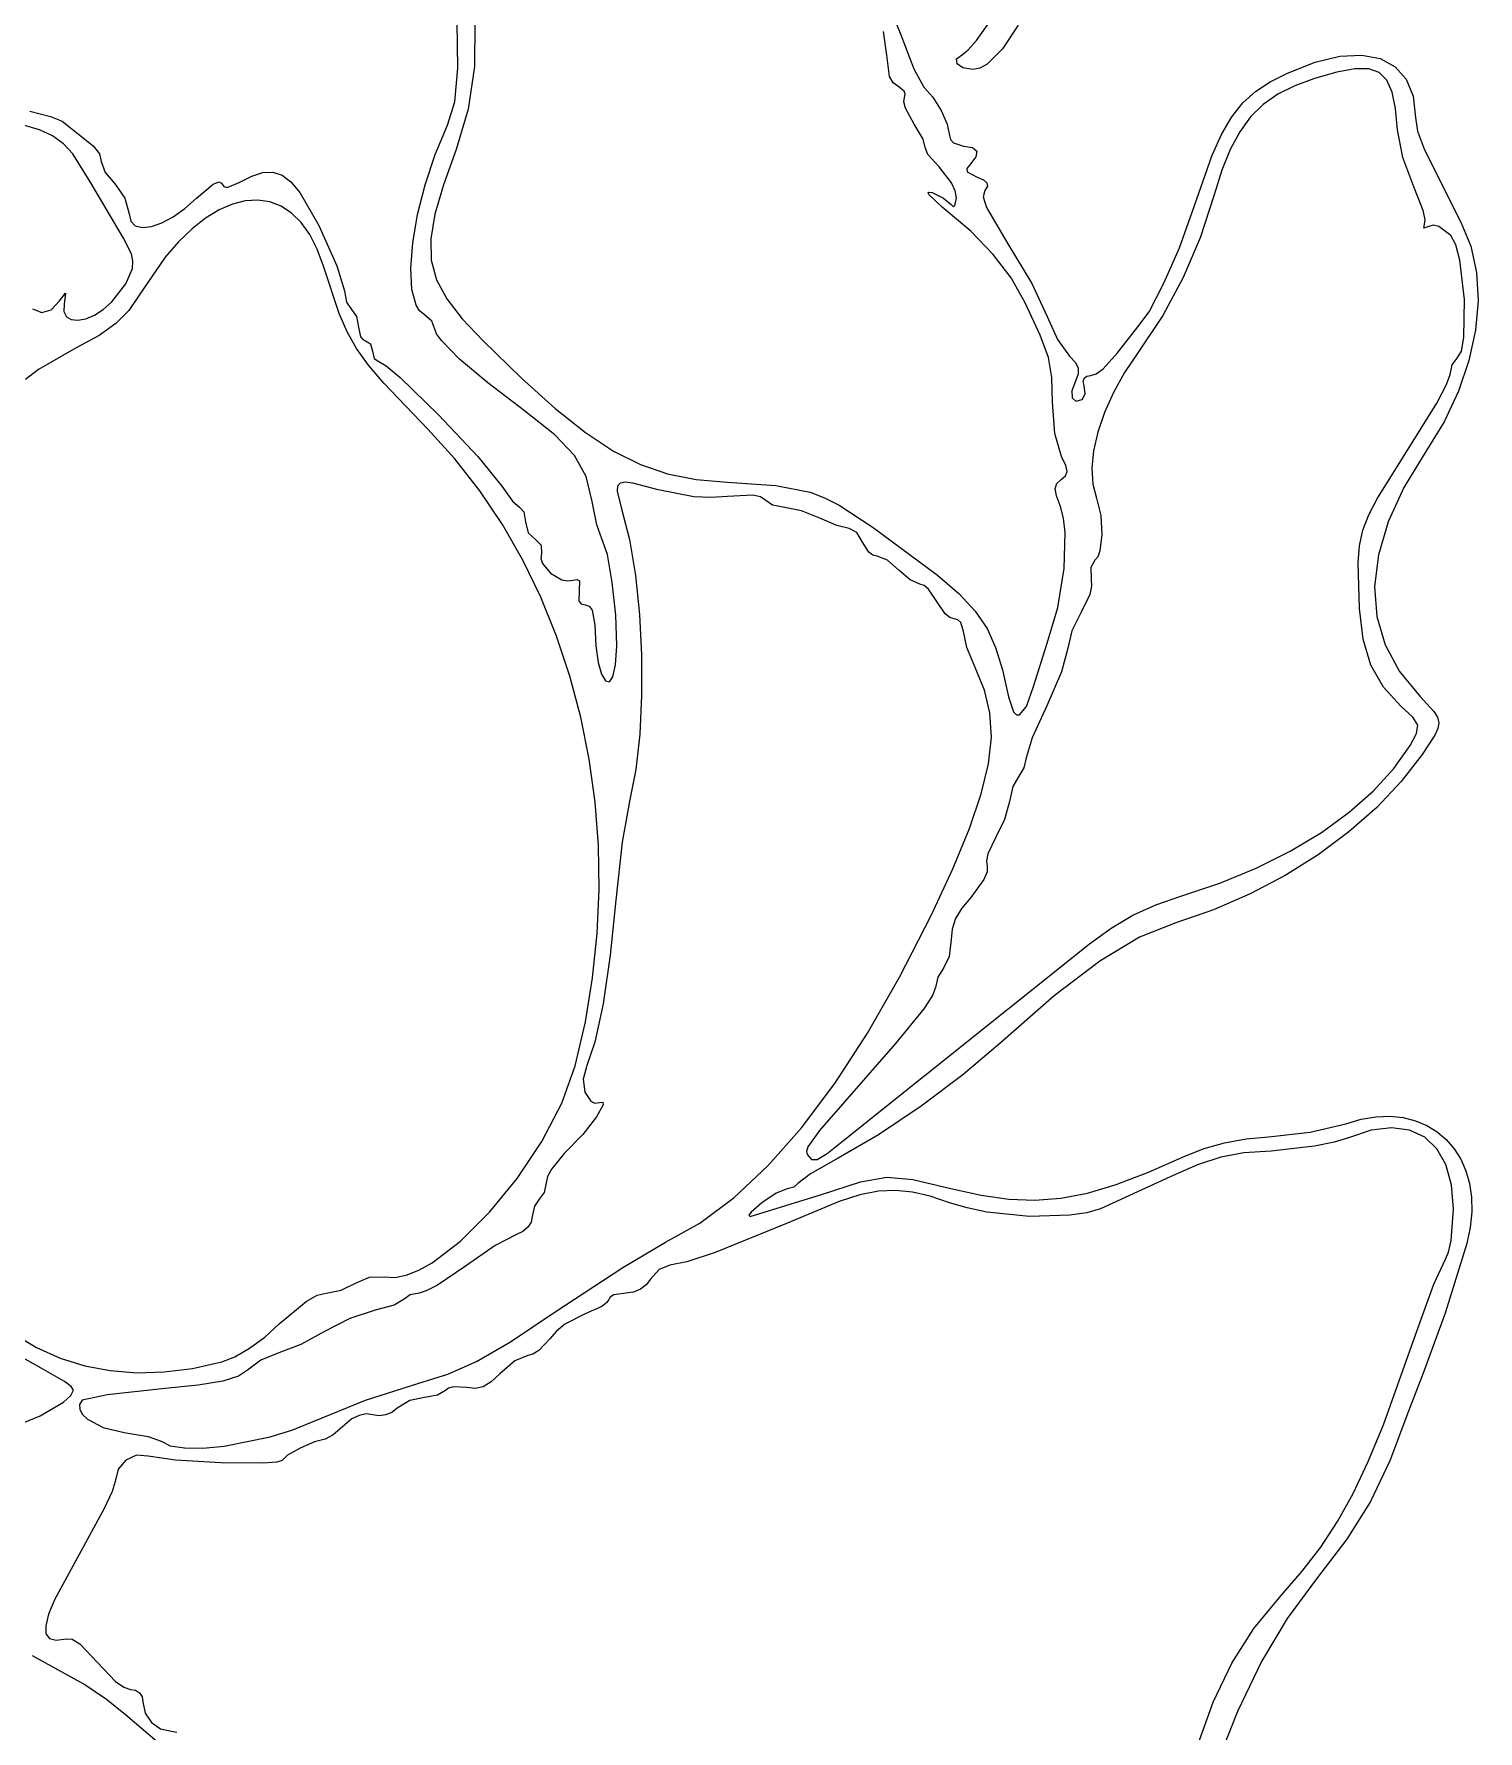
# Model space of a CAD drawing. Extents: x 56 to 1033, y 17 to 979.
# Drawn here: x 273.7 to 396, y 612.2 to 756 of the extents above; entities that cross this region are included whole.
import ezdxf

# ---------------------------------------------------------------- set-up
doc = ezdxf.new("R2010")
doc.units = 0

msp = doc.modelspace()

# ---------------------------------------------------------------- linework, layer by layer
at = {"layer": 'Layer 1'}
for p, q in [((346.360332, 757.925103), (347.13122, 755.97476)), ((309.615679, 753.157119), (309.555639, 757.046548)), ((311.058851, 757.003453), (311.02135, 753.282853)), ((353.545738, 755.487404), (355.190891, 757.821864)), ((357.075634, 756.795997), (355.756279, 754.794333)), ((345.9642, 754.25152), (345.675097, 756.253037)), ((347.13122, 755.97476), (348.229902, 753.094)), ((352.856919, 754.695962), (353.545738, 755.487404)), ((346.193936, 752.455606), (345.9642, 754.25152)), ((351.866218, 753.932609), (352.35417, 754.30572)), ((351.910796, 753.513161), (351.866218, 753.932609)), ((352.35417, 754.30572), (352.856919, 754.695962)), ((355.756279, 754.794333), (354.445044, 753.493337)), ((379.89623, 752.73637), (382.239253, 753.650723)), ((382.239253, 753.650723), (384.344905, 754.153659)), ((384.344905, 754.153659), (386.191042, 754.252875)), ((386.191042, 754.252875), (387.755519, 753.956065)), ((387.755519, 753.956065), (389.016191, 753.270926)), ((309.345275, 750.307795), (309.615679, 753.157119)), ((311.02135, 753.282853), (310.487342, 749.682376)), ((346.481668, 751.919309), (346.193936, 752.455606)), ((348.229902, 753.094), (349.09523, 751.54488)), ((352.401154, 753.170906), (351.910796, 753.513161)), ((353.25054, 753.02937), (352.401154, 753.170906)), ((353.826412, 753.148203), (353.25054, 753.02937)), ((354.445044, 753.493337), (353.826412, 753.148203)), ((378.435191, 751.992924), (379.89623, 752.73637)), ((382.19208, 752.27344), (380.527431, 751.666033)), ((384.08332, 752.809918), (382.19208, 752.27344)), ((385.598428, 753.091078), (384.08332, 752.809918)), ((386.780572, 753.090097), (385.598428, 753.091078)), ((387.672921, 752.780154), (386.780572, 753.090097)), ((388.318645, 752.134426), (387.672921, 752.780154)), ((388.760911, 751.12609), (388.318645, 752.134426)), ((389.016191, 753.270926), (389.950913, 752.205153)), ((389.950913, 752.205153), (390.537541, 750.766443)), ((346.88514, 751.62273), (346.481668, 751.919309)), ((347.427212, 751.197689), (346.88514, 751.62273)), ((347.507656, 750.931846), (347.427212, 751.197689)), ((347.43695, 750.67205), (347.507656, 750.931846)), ((349.09523, 751.54488), (349.859731, 750.684254)), ((376.119593, 750.200688), (377.190925, 751.169024)), ((377.190925, 751.169024), (378.435191, 751.992924)), ((379.086916, 750.941068), (377.844351, 750.068236)), ((380.527431, 751.666033), (379.086916, 750.941068)), ((389.04289, 749.728326), (388.760911, 751.12609)), ((390.537541, 750.766443), (390.75393, 748.96249)), ((273.36095, 749.514847), (275.104052, 749.05749)), ((308.73871, 748.31563), (309.345275, 750.307795)), ((310.487342, 749.682376), (309.46087, 746.25385)), ((347.388173, 750.307398), (347.43695, 750.67205)), ((347.528194, 749.75603), (347.388173, 750.307398)), ((348.26584, 748.39235), (347.528194, 749.75603)), ((349.859731, 750.684254), (350.559047, 749.557489)), ((350.559047, 749.557489), (351.069405, 748.398465)), ((375.177359, 749.023936), (376.119593, 750.200688)), ((377.844351, 750.068236), (376.773555, 749.017226)), ((389.20775, 747.91431), (389.04289, 749.728326)), ((274.174113, 747.910827), (272.807089, 748.306102)), ((275.27935, 747.404784), (274.174113, 747.910827)), ((275.104052, 749.05749), (276.08412, 748.64975)), ((276.08412, 748.64975), (278.73015, 746.568966)), ((307.685404, 745.834206), (308.73871, 748.31563)), ((349.031232, 747.123396), (348.26584, 748.39235)), ((351.069405, 748.398465), (351.26703, 747.44106)), ((374.320384, 747.574789), (375.177359, 749.023936)), ((376.773555, 749.017226), (375.848345, 747.757731)), ((389.675341, 745.566901), (389.20775, 747.91431)), ((390.75393, 748.96249), (390.91806, 747.819751)), ((390.91806, 747.819751), (391.496246, 746.223865)), ((276.194582, 746.74661), (275.27935, 747.404784)), ((276.991591, 745.894944), (276.194582, 746.74661)), ((278.73015, 746.568966), (279.250964, 745.875873)), ((349.18905, 746.43507), (349.031232, 747.123396)), ((349.426882, 745.835228), (349.18905, 746.43507)), ((351.26703, 747.44106), (351.358416, 747.091273)), ((351.358416, 747.091273), (351.608909, 746.808168)), ((351.608909, 746.808168), (352.44521, 746.54945)), ((352.44521, 746.54945), (353.218834, 746.439067)), ((353.218834, 746.439067), (353.56987, 746.122519)), ((373.504831, 745.789266), (374.320384, 747.574789)), ((375.848345, 747.757731), (375.042539, 746.259439)), ((278.51807, 743.44569), (276.991591, 745.894944)), ((279.250964, 745.875873), (279.39777, 745.24932)), ((279.39777, 745.24932), (279.743859, 744.318394)), ((306.833832, 743.272567), (307.685404, 745.834206)), ((309.46087, 746.25385), (308.383042, 743.269822)), ((350.38461, 744.77892), (349.426882, 745.835228)), ((352.97499, 744.95854), (352.743042, 744.636481)), ((353.491021, 745.621709), (352.97499, 744.95854)), ((353.56987, 746.122519), (353.491021, 745.621709)), ((371.82264, 740.95317), (373.504831, 745.789266)), ((375.042539, 746.259439), (374.329955, 744.492042)), ((390.6119, 743.08147), (389.675341, 745.566901)), ((391.496246, 746.223865), (394.56978, 740.10922)), ((279.743859, 744.318394), (280.57594, 743.30844)), ((288.887624, 743.332115), (289.359834, 743.520867)), ((289.359834, 743.520867), (289.60042, 743.39634)), ((291.09444, 743.45584), (292.157333, 744.005643)), ((292.157333, 744.005643), (293.094794, 744.302404)), ((293.094794, 744.302404), (293.937968, 744.329357)), ((293.937968, 744.329357), (294.717999, 744.069736)), ((294.717999, 744.069736), (295.466032, 743.506777)), ((295.466032, 743.506777), (296.213214, 742.623713)), ((351.420056, 743.444156), (350.38461, 744.77892)), ((352.743042, 744.636481), (352.761985, 744.365986)), ((352.761985, 744.365986), (353.59508, 743.90757)), ((353.59508, 743.90757), (354.148847, 743.682241)), ((354.148847, 743.682241), (354.437497, 743.431899)), ((374.329955, 744.492042), (373.68441, 742.42523)), ((281.29697, 738.7434), (278.51807, 743.44569)), ((280.57594, 743.30844), (281.408017, 742.135881)), ((281.408017, 742.135881), (281.75411, 740.81402)), ((286.488899, 741.252915), (287.46835, 742.14403)), ((287.46835, 742.14403), (288.887624, 743.332115)), ((289.60042, 743.39634), (289.781226, 743.118119)), ((289.781226, 743.118119), (290.070301, 743.034481)), ((290.070301, 743.034481), (291.09444, 743.45584)), ((296.213214, 742.623713), (297.8296, 739.83021)), ((306.197635, 740.739209), (306.833832, 743.272567)), ((308.383042, 743.269822), (307.66268, 740.787037)), ((349.50433, 742.438144), (349.460727, 742.644243)), ((349.460727, 742.644243), (349.79321, 742.60314)), ((350.65116, 741.38202), (349.50433, 742.438144)), ((349.79321, 742.60314), (350.752421, 742.144171)), ((350.752421, 742.144171), (351.40417, 741.58414)), ((351.733045, 742.75859), (351.420056, 743.444156)), ((351.716495, 741.479379), (351.84597, 742.17483)), ((351.84597, 742.17483), (351.733045, 742.75859)), ((354.26353, 742.78195), (354.12925, 742.240036)), ((354.12925, 742.240036), (354.389846, 741.34923)), ((354.472051, 743.137987), (354.26353, 742.78195)), ((354.437497, 743.431899), (354.472051, 743.137987)), ((373.68441, 742.42523), (372.506821, 738.774334)), ((391.400295, 741.080483), (390.6119, 743.08147)), ((281.75411, 740.81402), (281.894798, 740.183616)), ((285.49709, 740.548392), (286.488899, 741.252915)), ((289.387424, 741.138023), (288.246052, 740.445851)), ((290.511592, 741.622058), (289.387424, 741.138023)), ((291.608713, 741.896415), (290.511592, 741.622058)), ((292.668939, 741.959554), (291.608713, 741.896415)), ((293.682425, 741.809936), (292.668939, 741.959554)), ((294.639326, 741.446019), (293.682425, 741.809936)), ((295.529795, 740.866263), (294.639326, 741.446019)), ((296.343988, 740.069129), (295.529795, 740.866263)), ((305.79045, 738.342626), (306.197635, 740.739209)), ((307.66268, 740.787037), (307.315829, 738.69166)), ((353.064703, 739.33278), (350.65116, 741.38202)), ((351.40417, 741.58414), (351.577511, 741.424133)), ((351.577511, 741.424133), (351.716495, 741.479379)), ((354.389846, 741.34923), (356.20511, 738.26612)), ((370.737386, 737.922234), (371.82264, 740.95317)), ((391.555328, 740.334617), (391.400295, 741.080483)), ((281.894798, 740.183616), (282.28749, 739.80134)), ((282.28749, 739.80134), (282.888125, 739.656935)), ((282.888125, 739.656935), (283.652644, 739.740146)), ((283.652644, 739.740146), (284.536985, 740.040717)), ((284.536985, 740.040717), (285.49709, 740.548392)), ((287.097323, 739.547082), (285.951083, 738.443256)), ((288.246052, 740.445851), (287.097323, 739.547082)), ((297.072059, 739.053075), (296.343988, 740.069129)), ((297.8296, 739.83021), (299.373481, 736.397184)), ((354.97397, 737.371651), (353.064703, 739.33278)), ((391.444594, 739.588334), (391.51159, 739.89779)), ((391.86599, 739.74594), (391.444594, 739.588334)), ((391.51159, 739.89779), (391.555328, 740.334617)), ((392.243036, 739.838859), (391.86599, 739.74594)), ((392.704708, 739.730977), (392.243036, 739.838859)), ((393.72425, 738.97797), (392.704708, 739.730977)), ((394.56978, 740.10922), (395.417738, 738.059224)), ((281.973188, 737.429619), (281.29697, 738.7434)), ((285.951083, 738.443256), (284.817177, 737.135914)), ((297.704161, 737.816562), (297.072059, 739.053075)), ((298.23045, 736.35805), (297.704161, 737.816562)), ((305.625919, 736.191312), (305.79045, 738.342626)), ((307.315829, 738.69166), (307.35853, 736.869855)), ((356.20511, 738.26612), (358.231472, 734.895256)), ((369.434179, 734.921857), (370.737386, 737.922234)), ((372.506821, 738.774334), (371.071715, 735.400984)), ((394.154842, 738.173737), (393.72425, 738.97797)), ((394.49977, 736.885188), (394.154842, 738.173737)), ((395.417738, 738.059224), (395.905781, 735.821056)), ((282.087285, 736.807343), (281.973188, 737.429619)), ((282.047785, 736.185395), (282.087285, 736.807343)), ((284.817177, 737.135914), (282.62575, 733.91684)), ((299.549445, 732.368766), (298.23045, 736.35805)), ((299.373481, 736.397184), (300.01563, 734.2687)), ((307.35853, 736.869855), (307.806828, 735.207787)), ((356.47733, 735.384829), (354.97397, 737.371651)), ((394.896768, 733.540751), (394.49977, 736.885188)), ((280.29, 733.35967), (281.495232, 734.874241)), ((281.495232, 734.874241), (282.047785, 736.185395)), ((305.71768, 734.393762), (305.625919, 736.191312)), ((307.806828, 735.207787), (308.676765, 733.591621)), ((357.67315, 733.25851), (356.47733, 735.384829)), ((358.231472, 734.895256), (359.53434, 732.11696)), ((368.175647, 732.507182), (369.434179, 734.921857)), ((371.071715, 735.400984), (369.324714, 732.192707)), ((395.905781, 735.821056), (396.039927, 733.434308)), ((275.153967, 732.684002), (275.87388, 733.44113)), ((275.87388, 733.44113), (276.373526, 734.072319)), ((276.373526, 734.072319), (276.25284, 733.14659)), ((282.62575, 733.91684), (281.73149, 732.614015)), ((300.01563, 734.2687), (300.188665, 733.314606)), ((306.079374, 733.05847), (305.71768, 734.393762)), ((308.676765, 733.591621), (309.984384, 731.90752)), ((394.843498, 730.315874), (394.896768, 733.540751)), ((273.590127, 732.750566), (274.362257, 732.45511)), ((274.362257, 732.45511), (275.153967, 732.684002)), ((276.25284, 733.14659), (276.23397, 732.522467)), ((276.23397, 732.522467), (276.452328, 732.088895)), ((276.452328, 732.088895), (276.864089, 731.843558)), ((278.092511, 731.908339), (278.821522, 732.213829)), ((278.821522, 732.213829), (279.56863, 732.6983)), ((279.56863, 732.6983), (280.29001, 733.35944)), ((280.29001, 733.35944), (280.29, 733.35967)), ((281.73149, 732.614015), (280.645666, 731.519364)), ((300.232579, 730.819368), (299.549445, 732.368766)), ((300.188665, 733.314606), (300.6047, 732.70513)), ((300.6047, 732.70513), (301.020749, 732.11216)), ((301.020749, 732.11216), (301.19379, 731.19765)), ((306.365708, 732.598075), (306.079374, 733.05847)), ((306.72464, 732.29393), (306.365708, 732.598075)), ((307.394957, 731.703159), (306.72464, 732.29393)), ((358.950914, 730.513535), (357.67315, 733.25851)), ((359.53434, 732.11696), (360.414589, 730.15737)), ((369.324714, 732.192707), (367.21144, 729.03703)), ((367.22442, 731.23335), (368.175647, 732.507182)), ((396.039927, 733.434308), (395.826195, 730.938569)), ((276.864089, 731.843558), (277.425425, 731.784144)), ((277.425425, 731.784144), (278.092511, 731.908339)), ((280.645666, 731.519364), (279.214754, 730.504196)), ((301.037622, 729.400971), (300.232579, 730.819368)), ((301.19379, 731.19765), (301.366834, 730.390124)), ((307.67376, 731.02871), (307.394957, 731.703159)), ((307.811835, 730.626003), (307.67376, 731.02871)), ((308.214821, 730.060121), (307.811835, 730.626003)), ((309.984384, 731.90752), (311.74573, 730.04165)), ((365.48381, 729.02429), (367.22442, 731.23335)), ((395.826195, 730.938569), (395.270603, 728.37343)), ((277.28523, 729.43982), (274.075947, 727.604655)), ((279.214754, 730.504196), (277.28523, 729.43982)), ((302.044188, 727.989203), (301.037622, 729.400971)), ((301.366834, 730.390124), (301.554143, 730.144471)), ((301.554143, 730.144471), (301.78287, 730.05425)), ((301.78287, 730.05425), (302.198901, 729.794692)), ((302.198901, 729.794692), (302.37194, 729.17065)), ((302.37194, 729.17065), (302.532359, 728.54658)), ((309.748099, 728.500469), (308.214821, 730.060121)), ((311.74573, 730.04165), (314.998903, 726.872921)), ((359.645143, 728.619745), (358.950914, 730.513535)), ((360.414589, 730.15737), (361.42494, 728.75491)), ((394.26822, 728.58177), (394.625594, 729.176774)), ((394.625594, 729.176774), (394.843498, 730.315874)), ((303.331889, 726.459691), (302.044188, 727.989203)), ((302.532359, 728.54658), (302.91804, 728.28701)), ((302.91804, 728.28701), (303.551585, 727.918547)), ((303.551585, 727.918547), (304.720472, 726.929444)), ((312.138737, 726.473032), (309.748099, 728.500469)), ((359.929965, 726.940485), (359.645143, 728.619745)), ((361.42494, 728.75491), (361.928874, 728.215995)), ((361.928874, 728.215995), (362.170194, 727.723962)), ((362.170194, 727.723962), (362.164005, 727.214504)), ((364.273149, 727.672152), (365.48381, 729.02429)), ((367.21144, 729.03703), (366.094021, 727.367123)), ((393.67913, 727.19322), (393.852175, 728.02371)), ((393.852175, 728.02371), (394.26822, 728.58177)), ((395.270603, 728.37343), (394.379171, 725.778482)), ((274.075947, 727.604655), (272.983832, 726.753803)), ((307.06915, 722.54995), (303.331889, 726.459691)), ((304.720472, 726.929444), (307.975738, 723.787041)), ((315.25188, 724.10109), (312.138737, 726.473032)), ((314.998903, 726.872921), (317.858464, 724.299238)), ((359.97951, 724.8391), (359.929965, 726.940485)), ((361.92541, 726.62331), (361.636132, 725.820542)), ((362.164005, 727.214504), (361.92541, 726.62331)), ((362.591434, 726.60347), (362.668484, 726.875911)), ((362.66541, 726.245), (362.591434, 726.60347)), ((362.758392, 725.546946), (362.66541, 726.245)), ((362.668484, 726.875911), (362.887672, 727.049084)), ((362.887672, 727.049084), (363.24011, 727.10975)), ((363.24011, 727.10975), (363.697618, 727.260822)), ((363.697618, 727.260822), (364.273149, 727.672152)), ((366.094021, 727.367123), (365.152187, 725.668827)), ((392.554356, 724.775624), (393.376996, 726.340379)), ((393.376996, 726.340379), (393.67913, 727.19322)), ((360.199286, 722.18607), (359.97951, 724.8391)), ((361.636132, 725.820542), (361.66702, 725.220881)), ((361.66702, 725.220881), (361.974755, 724.937325)), ((361.974755, 724.937325), (362.51602, 725.08287)), ((362.51602, 725.08287), (362.758392, 725.546946)), ((365.152187, 725.668827), (364.395262, 723.974947)), ((394.379171, 725.778482), (393.157917, 723.193315)), ((307.975738, 723.787041), (311.30678, 720.255248)), ((317.819408, 722.075898), (315.25188, 724.10109)), ((317.858464, 724.299238), (320.42558, 722.262019)), ((364.395262, 723.974947), (363.832571, 722.318291)), ((389.85012, 720.40175), (392.554356, 724.775624)), ((309.362767, 720.039894), (307.06915, 722.54995)), ((319.485985, 720.317805), (317.819408, 722.075898)), ((320.42558, 722.262019), (322.801419, 720.702684)), ((360.74409, 720.2354), (360.199286, 722.18607)), ((363.832571, 722.318291), (363.473438, 720.731665)), ((393.157917, 723.193315), (391.61286, 720.65752)), ((322.801419, 720.702684), (325.087146, 719.56265)), ((363.473438, 720.731665), (363.327188, 719.247875)), ((391.61286, 720.65752), (389.761687, 717.625862)), ((311.470678, 717.346023), (309.362767, 720.039894)), ((311.30678, 720.255248), (313.33654, 717.72951)), ((320.469762, 718.535397), (319.485985, 720.317805)), ((325.087146, 719.56265), (327.383929, 718.783338)), ((361.106898, 719.479426), (360.74409, 720.2354)), ((361.2242, 718.9638), (361.106898, 719.479426)), ((363.327188, 719.247875), (363.403143, 717.899728)), ((387.512576, 716.714563), (389.85012, 720.40175)), ((313.33654, 717.72951), (314.228703, 716.448965)), ((320.98889, 716.43726), (320.469762, 718.535397)), ((323.142143, 717.742365), (323.111201, 717.303923)), ((323.355166, 717.994101), (323.142143, 717.742365)), ((323.778212, 718.073686), (323.355166, 717.994101)), ((324.439223, 717.995676), (323.778212, 718.073686)), ((326.58691, 717.42509), (324.439223, 717.995676)), ((327.383929, 718.783338), (329.792935, 718.306165)), ((329.792935, 718.306165), (332.41533, 718.07255)), ((332.41533, 718.07255), (336.555652, 717.780915)), ((336.555652, 717.780915), (339.446976, 717.214416)), ((360.209759, 717.543634), (360.342669, 717.965874)), ((360.342669, 717.965874), (360.71719, 718.28854)), ((360.71719, 718.28854), (361.094722, 718.597259)), ((361.094722, 718.597259), (361.2242, 718.9638)), ((363.403143, 717.899728), (363.71063, 716.72003)), ((389.761687, 717.625862), (388.421583, 714.707759)), ((313.389458, 714.483127), (311.470678, 717.346023)), ((314.228703, 716.448965), (314.86966, 715.91635)), ((321.394356, 714.440025), (320.98889, 716.43726)), ((323.111201, 717.303923), (323.48379, 715.8087)), ((329.615008, 716.829197), (326.58691, 717.42509)), ((331.075705, 716.765483), (329.615008, 716.829197)), ((332.46036, 716.86179), (331.075705, 716.765483)), ((334.598854, 716.96097), (332.46036, 716.86179)), ((335.25908, 716.82617), (334.598854, 716.96097)), ((335.61393, 716.57145), (335.25908, 716.82617)), ((336.278949, 716.107836), (335.61393, 716.57145)), ((339.446976, 717.214416), (340.682342, 716.747948)), ((340.682342, 716.747948), (341.915152, 716.11659)), ((360.315865, 716.920496), (360.209759, 717.543634)), ((360.65839, 715.99514), (360.315865, 716.920496)), ((363.71063, 716.72003), (364.071634, 715.248806)), ((386.781777, 715.299244), (387.512576, 716.714563)), ((314.86966, 715.91635), (315.196006, 715.564839)), ((315.196006, 715.564839), (315.33174, 714.7197)), ((323.48379, 715.8087), (324.144251, 713.198094)), ((337.30939, 715.91288), (336.278949, 716.107836)), ((338.716574, 715.651834), (337.30939, 715.91288)), ((340.28737, 715.02928), (338.716574, 715.651834)), ((341.707155, 714.407764), (340.28737, 715.02928)), ((341.915152, 716.11659), (344.78603, 714.23097)), ((360.92938, 715.019787), (360.65839, 715.99514)), ((361.069539, 713.774021), (360.92938, 715.019787)), ((364.071634, 715.248806), (364.164805, 713.625753)), ((386.292219, 713.998423), (386.781777, 715.299244)), ((315.115678, 711.465995), (313.389458, 714.483127)), ((315.33174, 714.7197), (315.580378, 713.779157)), ((315.580378, 713.779157), (316.17817, 713.19827)), ((321.8151, 713.26524), (321.394356, 714.440025)), ((342.75128, 714.14927), (341.707155, 714.407764)), ((343.409556, 713.803187), (342.75128, 714.14927)), ((343.90179, 712.97112), (343.409556, 713.803187)), ((344.78603, 714.23097), (350.26059, 710.196643)), ((360.983824, 710.74327), (361.069539, 713.774021)), ((364.164805, 713.625753), (363.999384, 712.236523)), ((386.005849, 712.683836), (386.292219, 713.998423)), ((388.421583, 714.707759), (387.592689, 711.909209)), ((316.17817, 713.19827), (316.678655, 712.715337)), ((316.69335, 712.01027), (316.648098, 711.600292)), ((316.678655, 712.715337), (316.69335, 712.01027)), ((322.277888, 711.931371), (321.8151, 713.26524)), ((322.699117, 709.573486), (322.277888, 711.931371)), ((324.144251, 713.198094), (324.648447, 710.170112)), ((344.415484, 712.139028), (343.90179, 712.97112)), ((344.766, 711.885911), (344.415484, 712.139028)), ((345.12543, 711.79295), (344.766, 711.885911)), ((363.999384, 712.236523), (363.822588, 711.750108)), ((385.884612, 711.22722), (386.005849, 712.683836)), ((387.592689, 711.909209), (387.275146, 709.236208)), ((316.645915, 708.309418), (315.115678, 711.465995)), ((316.648098, 711.600292), (316.785075, 711.165366)), ((316.785075, 711.165366), (317.458953, 710.343846)), ((346.021844, 711.446858), (345.12543, 711.79295)), ((346.98389, 710.61478), (346.021844, 711.446858)), ((347.921145, 709.782705), (346.98389, 710.61478)), ((360.454159, 707.446929), (360.983824, 710.74327)), ((363.58461, 711.46677), (363.225246, 710.831919)), ((363.225246, 710.831919), (363.26051, 709.86145)), ((363.822588, 711.750108), (363.58461, 711.46677)), ((385.98532, 707.37485), (385.884612, 711.22722)), ((317.458953, 710.343846), (318.421448, 709.792058)), ((318.421448, 709.792058), (318.919199, 709.694297)), ((318.919199, 709.694297), (319.37903, 709.75635)), ((319.37903, 709.75635), (319.726466, 709.817801)), ((319.726466, 709.817801), (319.921801, 709.694247)), ((319.921801, 709.694247), (319.87598, 708.85612)), ((322.995138, 706.791359), (322.699117, 709.573486)), ((324.648447, 710.170112), (324.992426, 706.8665)), ((348.75799, 709.43663), (347.921145, 709.782705)), ((349.108099, 709.320424), (348.75799, 709.43663)), ((349.495611, 709.004021), (349.108099, 709.320424)), ((350.19433, 707.96392), (349.495611, 709.004021)), ((350.26059, 710.196643), (352.088787, 708.612501)), ((363.300887, 709.256695), (363.16173, 708.537581)), ((363.26051, 709.86145), (363.300887, 709.256695)), ((387.275146, 709.236208), (387.469097, 706.694751)), ((317.97674, 705.028186), (316.645915, 708.309418)), ((319.87598, 708.85612), (319.856534, 707.972314)), ((319.856534, 707.972314), (320.056735, 707.745803)), ((320.056735, 707.745803), (320.39409, 707.66924)), ((320.39409, 707.66924), (320.742821, 707.554039)), ((320.742821, 707.554039), (321.003242, 707.220901)), ((350.900024, 706.923823), (350.19433, 707.96392)), ((352.088787, 708.612501), (353.448216, 707.145099)), ((363.16173, 708.537581), (362.42821, 707.03888)), ((321.003242, 707.220901), (321.22256, 705.97562)), ((323.0823, 704.18476), (322.995138, 706.791359)), ((324.992426, 706.8665), (325.172235, 703.429005)), ((351.295082, 706.607418), (350.900024, 706.923823)), ((351.6544, 706.49121), (351.295082, 706.607418)), ((351.960779, 706.405388), (351.6544, 706.49121)), ((352.211683, 706.171713), (351.960779, 706.405388)), ((352.44348, 705.40355), (352.211683, 706.171713)), ((353.448216, 707.145099), (354.441841, 705.66548)), ((359.53346, 704.42904), (360.454159, 707.446929)), ((362.42821, 707.03888), (361.617016, 705.482153)), ((386.301976, 704.762963), (385.98532, 707.37485)), ((387.469097, 706.694751), (388.174681, 704.290837)), ((319.104729, 701.637087), (317.97674, 705.028186)), ((321.22256, 705.97562), (321.298386, 704.199024)), ((352.731483, 704.058089), (352.44348, 705.40355)), ((354.441841, 705.66548), (355.172625, 704.04469)), ((361.617016, 705.482153), (361.27962, 704.00458)), ((386.969479, 702.564163), (386.301976, 704.762963)), ((321.298386, 704.199024), (321.499138, 702.788878)), ((322.973736, 702.585879), (323.08221, 704.18502)), ((323.08221, 704.18502), (323.0823, 704.18476)), ((325.172235, 703.429005), (325.183922, 699.999371)), ((353.4239, 702.35058), (352.731483, 704.058089)), ((355.172625, 704.04469), (355.743533, 702.153772)), ((358.376, 700.74727), (359.53346, 704.42904)), ((361.27962, 704.00458), (360.760491, 701.985758)), ((388.174681, 704.290837), (389.392042, 702.030461)), ((321.499138, 702.788878), (321.78473, 701.783782)), ((322.749663, 701.584784), (322.973736, 702.585879)), ((354.219378, 700.449143), (353.4239, 702.35058)), ((355.743533, 702.153772), (356.25753, 699.86377)), ((360.760491, 701.985758), (359.51237, 699.12779)), ((388.02077, 700.700593), (386.969479, 702.564163)), ((389.392042, 702.030461), (391.12132, 699.91962)), ((320.026455, 698.150913), (319.104729, 701.637087)), ((321.78473, 701.783782), (322.115072, 701.222335)), ((322.115072, 701.222335), (322.45008, 701.143136)), ((322.45008, 701.143136), (322.749663, 701.584784)), ((354.685664, 698.515286), (354.219378, 700.449143)), ((357.784799, 699.067117), (358.3761, 700.74739)), ((358.3761, 700.74739), (358.376, 700.74727)), ((389.48879, 699.0944), (388.02077, 700.700593)), ((325.183922, 699.999371), (325.023535, 696.719346)), ((356.25753, 699.86377), (356.682533, 698.607371)), ((357.20595, 698.347799), (357.784799, 699.067117)), ((359.51237, 699.12779), (358.264245, 696.407474)), ((390.507592, 698.142624), (389.48879, 699.0944)), ((391.12132, 699.91962), (392.307005, 698.630793)), ((320.738492, 694.584451), (320.026455, 698.150913)), ((354.807358, 696.462021), (354.685664, 698.515286)), ((356.682533, 698.607371), (356.934626, 698.354103)), ((356.934626, 698.354103), (357.20595, 698.347799)), ((390.930389, 697.473675), (390.507592, 698.142624)), ((392.307005, 698.630793), (392.609792, 698.144844)), ((392.609792, 698.144844), (392.722202, 697.687481)), ((392.722202, 697.687481), (392.646484, 697.200914)), ((325.023535, 696.719346), (324.687122, 693.730673)), ((354.56906, 694.202355), (354.807358, 696.462021)), ((358.264245, 696.407474), (357.74512, 694.71966)), ((390.27606, 695.76652), (390.829204, 696.783118)), ((390.829204, 696.783118), (390.930389, 697.473675)), ((392.384883, 696.627351), (391.31302, 694.98807)), ((392.646484, 697.200914), (392.384883, 696.627351)), ((357.74512, 694.71966), (357.563, 693.864821)), ((388.912527, 693.803229), (390.27606, 695.76652)), ((391.31302, 694.98807), (389.540337, 692.695432)), ((321.237413, 690.952494), (320.738492, 694.584451)), ((324.687122, 693.730673), (324.17073, 691.1751)), ((353.95537, 691.649299), (354.56906, 694.202355)), ((357.563, 693.864821), (357.12513, 693.14715)), ((387.187383, 691.906276), (388.912527, 693.803229)), ((356.640096, 692.266976), (356.34458, 691.02147)), ((357.12513, 693.14715), (356.640096, 692.266976)), ((385.129702, 690.094803), (387.187383, 691.906276)), ((389.540337, 692.695432), (387.456565, 690.499953)), ((321.519792, 687.26983), (321.237413, 690.952494)), ((324.17073, 691.1751), (323.534648, 687.572501)), ((352.950888, 688.715861), (353.95537, 691.649299)), ((356.34458, 691.02147), (355.928205, 689.495665)), ((387.456565, 690.499953), (385.097555, 688.426098)), ((355.928205, 689.495665), (355.15258, 687.94157)), ((382.768555, 688.387954), (385.129702, 690.094803)), ((323.534648, 687.572501), (322.99242, 682.63341)), ((351.540215, 685.315052), (352.950888, 688.715861)), ((355.15258, 687.94157), (354.520335, 686.579019)), ((380.133015, 686.804869), (382.768555, 688.387954)), ((385.097555, 688.426098), (382.499157, 686.498333)), ((321.582204, 683.551248), (321.519792, 687.26983)), ((354.520335, 686.579019), (354.402897, 685.969373)), ((377.252154, 685.36469), (380.133015, 686.804869)), ((382.499157, 686.498333), (379.697224, 684.741122)), ((349.70795, 681.35988), (351.540215, 685.315052)), ((354.444693, 685.03947), (354.184655, 684.387541)), ((354.402897, 685.969373), (354.4487, 685.5137)), ((354.4487, 685.5137), (354.444693, 685.03947)), ((374.155045, 684.08656), (377.252154, 685.36469)), ((379.697224, 684.741122), (376.727606, 683.178931)), ((321.421222, 679.81154), (321.582204, 683.551248)), ((354.184655, 684.387541), (353.06141, 682.8656)), ((370.87076, 682.98962), (374.155045, 684.08656)), ((376.727606, 683.178931), (373.626154, 681.836225)), ((322.99242, 682.63341), (322.517608, 677.97849)), ((352.310935, 681.968842), (351.784689, 681.08226)), ((353.06141, 682.8656), (352.310935, 681.968842)), ((366.795557, 681.371238), (368.734676, 682.256929)), ((368.734676, 682.256929), (370.87076, 682.98962)), ((373.626154, 681.836225), (370.42872, 680.73747)), ((347.040624, 676.116109), (349.70795, 681.35988)), ((351.784689, 681.08226), (351.48053, 680.201288)), ((363.12465, 678.94035), (364.957513, 680.28242)), ((364.957513, 680.28242), (366.795557, 681.371238)), ((370.42872, 680.73747), (367.349903, 679.498563)), ((321.03342, 676.065494), (321.421222, 679.81154)), ((342.32135, 662.30225), (363.12465, 678.94035)), ((351.39632, 679.32136), (351.231865, 677.885934)), ((351.48053, 680.201288), (351.39632, 679.32136)), ((367.349903, 679.498563), (363.992095, 677.484673)), ((322.517608, 677.97849), (321.909723, 673.854236)), ((351.231865, 677.885934), (350.76657, 676.89201)), ((363.992095, 677.484673), (360.1295, 674.540756)), ((320.415371, 672.327901), (321.03342, 676.065494)), ((344.317563, 671.363632), (347.040624, 676.116109)), ((350.286666, 676.125671), (350.08706, 675.23736)), ((350.76657, 676.89201), (350.286666, 676.125671)), ((349.819415, 674.561499), (349.09068, 673.44213)), ((350.08706, 675.23736), (349.819415, 674.561499)), ((360.1295, 674.540756), (355.53632, 670.51177)), ((321.909723, 673.854236), (321.231055, 670.61707)), ((349.09068, 673.44213), (346.69513, 670.49526)), ((319.56365, 668.61355), (320.415371, 672.327901)), ((321.231055, 670.61707), (320.5439, 668.62341)), ((346.69513, 670.49526), (340.238316, 663.140609)), ((341.546028, 667.11139), (344.317563, 671.363632)), ((355.53632, 670.51177), (352.395975, 667.835138)), ((318.427836, 665.445192), (319.56365, 668.61355)), ((320.5439, 668.62341), (320.230114, 667.471081)), ((320.230114, 667.471081), (320.371228, 666.365839)), ((352.395975, 667.835138), (348.875335, 665.184651)), ((320.371228, 666.365839), (320.864455, 665.609337)), ((338.733278, 663.368326), (341.546028, 667.11139)), ((316.735775, 662.207855), (318.427836, 665.445192)), ((320.864455, 665.609337), (321.21099, 665.456131)), ((321.21099, 665.456131), (321.60701, 665.50323)), ((321.915527, 665.29714), (321.365506, 664.279954)), ((321.60701, 665.50323), (321.883258, 665.522889)), ((321.883258, 665.522889), (321.915527, 665.29714)), ((348.875335, 665.184651), (345.261537, 662.764394)), ((321.365506, 664.279954), (320.191705, 662.792741)), ((335.886574, 660.143381), (338.733278, 663.368326)), ((340.238316, 663.140609), (339.261505, 661.732569)), ((378.29242, 662.58904), (381.826435, 662.989764)), ((381.826435, 662.989764), (384.84463, 663.70707)), ((384.84463, 663.70707), (386.137753, 664.086129)), ((386.983359, 663.155976), (385.0626, 662.51851)), ((386.137753, 664.086129), (387.381262, 664.292885)), ((388.712885, 663.368085), (386.983359, 663.155976)), ((387.381262, 664.292885), (388.567144, 664.335284)), ((388.567144, 664.335284), (389.687384, 664.221271)), ((390.231183, 663.168437), (388.712885, 663.368085)), ((389.687384, 664.221271), (390.73397, 663.958793)), ((391.518261, 662.570634), (390.231183, 663.168437)), ((390.73397, 663.958793), (391.698887, 663.555796)), ((391.698887, 663.555796), (392.574121, 663.020226)), ((392.574121, 663.020226), (393.351659, 662.360028)), ((314.639086, 659.069248), (316.735775, 662.207855)), ((320.191705, 662.792741), (318.62888, 661.17657)), ((339.261505, 661.732569), (339.145054, 661.356603)), ((340.899287, 661.183174), (342.32136, 662.30229)), ((345.261537, 662.764394), (341.84172, 660.77845)), ((342.32136, 662.30229), (342.32135, 662.30225)), ((371.20656, 660.95735), (372.842575, 661.604777)), ((372.842575, 661.604777), (374.570641, 662.092942)), ((374.570641, 662.092942), (376.388131, 662.421234)), ((376.388131, 662.421234), (378.29242, 662.58904)), ((382.197092, 661.787261), (378.51077, 661.39139)), ((383.839937, 662.12945), (382.197092, 661.787261)), ((385.0626, 662.51851), (383.839937, 662.12945)), ((392.554125, 661.588275), (391.518261, 662.570634)), ((393.318782, 660.234961), (392.554125, 661.588275)), ((393.351659, 662.360028), (394.023486, 661.583148)), ((394.023486, 661.583148), (394.58159, 660.697533)), ((318.62888, 661.17657), (317.54812, 659.862249)), ((333.013178, 657.445498), (335.886574, 660.143381)), ((339.145054, 661.356603), (339.20383, 661.10819)), ((339.20383, 661.10819), (339.570653, 660.674266)), ((341.84172, 660.77845), (339.495817, 659.442719)), ((339.570653, 660.674266), (340.059095, 660.66988)), ((340.059095, 660.66988), (340.899287, 661.183174)), ((368.109216, 659.602038), (371.20656, 660.95735)), ((372.272462, 660.219172), (369.96909, 659.20481)), ((374.23993, 660.864391), (372.272462, 660.219172)), ((376.207398, 661.226465), (374.23993, 660.864391)), ((378.51077, 661.39139), (376.207398, 661.226465)), ((393.792238, 658.524293), (393.318782, 660.234961)), ((394.58159, 660.697533), (395.017955, 659.711128)), ((312.289391, 656.197079), (314.639086, 659.069248)), ((317.09859, 658.70773), (316.925553, 657.865796)), ((317.219342, 659.224511), (317.09859, 658.70773)), ((317.54812, 659.862249), (317.219342, 659.224511)), ((339.495817, 659.442719), (338.4054, 658.6291)), ((340.42946, 657.70962), (343.72416, 658.774451)), ((343.72416, 658.774451), (345.961362, 659.183292)), ((345.961362, 659.183292), (348.166138, 658.984653)), ((348.166138, 658.984653), (351.36356, 658.22704)), ((369.96909, 659.20481), (364.05056, 656.50289)), ((365.390302, 658.564262), (368.109216, 659.602038)), ((395.017955, 659.711128), (395.324569, 658.63188)), ((316.5095, 657.30296), (316.09346, 656.721644)), ((316.925553, 657.865796), (316.5095, 657.30296)), ((330.12035, 655.283617), (333.013178, 657.445498)), ((334.38254, 655.84406), (340.42946, 657.70962)), ((336.592351, 657.806309), (335.375736, 657.010696)), ((337.52178, 658.17419), (336.592351, 657.806309)), ((338.064844, 658.313224), (337.52178, 658.17419)), ((338.4054, 658.6291), (338.064844, 658.313224)), ((343.678489, 657.669249), (341.921135, 657.122389)), ((345.238649, 657.974939), (343.678489, 657.669249)), ((346.689535, 658.050591), (345.238649, 657.974939)), ((348.119069, 657.907341), (346.689535, 658.050591)), ((349.61517, 657.556323), (348.119069, 657.907341)), ((351.26576, 657.00867), (349.61517, 657.556323)), ((351.36356, 658.22704), (353.934499, 657.651658)), ((353.934499, 657.651658), (356.277411, 657.310367)), ((356.277411, 657.310367), (358.493371, 657.217074)), ((358.493371, 657.217074), (360.683455, 657.385687)), ((360.683455, 657.385687), (362.94874, 657.830114)), ((362.94874, 657.830114), (365.390302, 658.564262)), ((393.9545, 656.46987), (393.792238, 658.524293)), ((395.324569, 658.63188), (395.493417, 657.467734)), ((395.493417, 657.467734), (395.516486, 656.226636)), ((309.83831, 653.759056), (312.289391, 656.197079)), ((315.92042, 655.83519), (315.820156, 655.365403)), ((316.09346, 656.721644), (315.92042, 655.83519)), ((334.447334, 656.214298), (334.271023, 655.949225)), ((334.271023, 655.949225), (334.38254, 655.84406)), ((335.375736, 657.010696), (334.447334, 656.214298)), ((341.921135, 657.122389), (337.46316, 655.26062)), ((352.747948, 656.562186), (351.26576, 657.00867)), ((354.421903, 656.21893), (352.747948, 656.562186)), ((358.027816, 655.854651), (354.421903, 656.21893)), ((361.448901, 655.940937), (358.027816, 655.854651)), ((362.891821, 656.160886), (361.448901, 655.940937)), ((364.05056, 656.50289), (362.891821, 656.160886)), ((393.759254, 653.809869), (393.9545, 656.46987)), ((395.516486, 656.226636), (395.385761, 654.916533)), ((315.122595, 654.572678), (314.595, 654.32896)), ((315.542598, 654.931363), (315.122595, 654.572678)), ((315.820156, 655.365403), (315.542598, 654.931363)), ((327.21535, 653.66668), (330.12035, 655.283617)), ((337.46316, 655.26062), (331.419466, 652.800647)), ((395.385761, 654.916533), (395.09323, 653.54537)), ((307.437462, 651.922888), (309.83831, 653.759056)), ((312.777708, 653.372593), (310.26974, 651.6384)), ((314.595, 654.32896), (312.777708, 653.372593)), ((323.577641, 651.518272), (327.21535, 653.66668)), ((395.09323, 653.54537), (393.251924, 647.642711)), ((393.54791, 652.814364), (393.759254, 653.809869)), ((306.303257, 651.282909), (307.437462, 651.922888)), ((310.26974, 651.6384), (307.874491, 650.02247)), ((317.87075, 647.75459), (323.577641, 651.518272)), ((327.57598, 651.70722), (326.677344, 651.360934)), ((329.008961, 652.006299), (327.57598, 651.70722)), ((331.419466, 652.800647), (329.008961, 652.006299)), ((392.300286, 650.09443), (393.28983, 652.22746)), ((393.28983, 652.22746), (393.54791, 652.814364)), ((299.730903, 649.599778), (300.93346, 650.19936)), ((300.93346, 650.19936), (302.127629, 650.704558)), ((302.127629, 650.704558), (303.39295, 650.72695)), ((303.39295, 650.72695), (304.262049, 650.663976)), ((304.262049, 650.663976), (305.238469, 650.856283)), ((305.238469, 650.856283), (306.303257, 651.282909)), ((325.573752, 650.054025), (325.074176, 649.681334)), ((325.9353, 650.52876), (325.573752, 650.054025)), ((326.677344, 651.360934), (325.9353, 650.52876)), ((390.8546, 646.11067), (392.300286, 650.09443)), ((294.48668, 646.73631), (296.751169, 648.630504)), ((296.751169, 648.630504), (297.707253, 649.162129)), ((297.707253, 649.162129), (298.44538, 649.3504)), ((298.44538, 649.3504), (299.730903, 649.599778)), ((305.06371, 648.82806), (304.20649, 648.341125)), ((305.568308, 649.196938), (305.06371, 648.82806)), ((306.32822, 649.35037), (305.568308, 649.196938)), ((306.930567, 649.530907), (306.32822, 649.35037)), ((307.874491, 650.02247), (306.930567, 649.530907)), ((322.40081, 648.80721), (322.241927, 648.543785)), ((322.515382, 649.018208), (322.40081, 648.80721)), ((322.827332, 649.190995), (322.515382, 649.018208)), ((323.85279, 649.35062), (322.827332, 649.190995)), ((324.484535, 649.437821), (323.85279, 649.35062)), ((325.074176, 649.681334), (324.484535, 649.437821)), ((300.45856, 647.209861), (298.32133, 646.1057)), ((302.5987, 647.90387), (300.45856, 647.209861)), ((304.20649, 648.341125), (302.5987, 647.90387)), ((314.063848, 645.225671), (317.87075, 647.75459)), ((320.38728, 647.59929), (318.687487, 646.706105)), ((321.809327, 648.228236), (320.38728, 647.59929)), ((322.241927, 648.543785), (321.809327, 648.228236)), ((393.251924, 647.642711), (391.38349, 642.57667)), ((272.03385, 645.86247), (273.930936, 644.734968)), ((293.253419, 645.622125), (294.48668, 646.73631)), ((298.32133, 646.1057), (296.29899, 644.99409)), ((317.954271, 646.104531), (317.42829, 645.49183)), ((318.687487, 646.706105), (317.954271, 646.104531)), ((388.033234, 638.192086), (390.8546, 646.11067)), ((274.51971, 642.87175), (271.903301, 644.337)), ((273.930936, 644.734968), (275.921821, 643.844884)), ((290.725323, 643.954479), (291.969506, 644.674976)), ((291.969506, 644.674976), (293.253419, 645.622125)), ((294.43502, 644.28223), (292.933956, 643.678131)), ((296.29899, 644.99409), (294.43502, 644.28223)), ((311.20505, 643.555998), (314.063848, 645.225671)), ((316.48157, 644.472744), (315.976441, 644.162737)), ((317.42829, 645.49183), (316.48157, 644.472744)), ((276.300645, 641.869747), (274.51971, 642.87175)), ((275.921821, 643.844884), (278.002475, 643.192754)), ((278.002475, 643.192754), (280.168869, 642.779116)), ((284.742757, 642.669465), (287.142193, 642.974527)), ((287.142193, 642.974527), (289.61125, 643.52023)), ((289.61125, 643.52025), (290.725323, 643.954479)), ((289.61125, 643.52023), (289.61125, 643.52025)), ((292.933956, 643.678131), (291.78414, 642.82561)), ((308.767377, 642.471545), (311.20505, 643.555998)), ((314.44571, 643.599369), (313.16511, 642.51865)), ((315.53305, 644.04888), (314.44571, 643.599369)), ((315.976441, 644.162737), (315.53305, 644.04888)), ((276.842413, 641.436632), (276.300645, 641.869747)), ((277.04139, 641.12519), (276.842413, 641.436632)), ((280.168869, 642.779116), (282.416973, 642.604508)), ((282.416973, 642.604508), (284.742757, 642.669465)), ((287.608579, 641.558144), (284.54272, 641.2442)), ((289.712195, 641.899009), (287.608579, 641.558144)), ((291.041429, 642.307821), (289.712195, 641.899009)), ((291.78414, 642.82561), (291.041429, 642.307821)), ((301.780189, 640.27974), (306.22385, 641.69829)), ((306.22385, 641.69829), (308.767377, 642.471545)), ((309.231406, 641.419174), (308.811986, 641.30729)), ((310.33555, 641.34263), (309.231406, 641.419174)), ((311.748455, 641.40597), (311.071682, 641.25566)), ((312.426166, 641.818615), (311.748455, 641.40597)), ((313.16511, 642.51865), (312.426166, 641.818615)), ((391.38349, 642.57667), (390.14636, 639.33673)), ((274.224217, 638.945835), (276.212325, 640.118162)), ((276.212325, 640.118162), (276.818527, 640.665208)), ((276.818527, 640.665208), (277.04139, 641.12519)), ((277.78912, 640.28042), (277.562044, 639.901562)), ((279.942895, 640.733416), (277.78912, 640.28042)), ((284.54272, 641.2442), (279.942895, 640.733416)), ((297.36856, 638.47329), (301.780189, 640.27974)), ((305.540235, 640.242998), (304.47772, 639.59049)), ((306.79745, 640.5144), (305.540235, 640.242998)), ((307.890591, 640.688067), (306.79745, 640.5144)), ((308.55873, 641.10562), (307.890591, 640.688067)), ((308.811986, 641.30729), (308.55873, 641.10562)), ((311.071682, 641.25566), (310.33555, 641.34263)), ((271.825699, 637.97411), (274.224217, 638.945835)), ((277.562044, 639.901562), (277.578732, 639.49345)), ((277.578732, 639.49345), (277.813304, 639.075975)), ((277.813304, 639.075975), (278.239879, 638.669031)), ((278.239879, 638.669031), (279.565516, 637.966302)), ((300.639288, 638.682648), (300.04584, 638.1882)), ((301.239084, 638.991226), (300.639288, 638.682648)), ((301.83179, 639.109126), (301.239084, 638.991226)), ((302.40397, 639.03154), (301.83179, 639.109126)), ((302.939166, 638.950091), (302.40397, 639.03154)), ((303.491226, 639.023656), (302.939166, 638.950091)), ((304.018096, 639.240901), (303.491226, 639.023656)), ((304.47772, 639.59049), (304.018096, 639.240901)), ((390.14636, 639.33673), (388.568825, 635.132898)), ((279.565516, 637.966302), (281.3486, 637.5444)), ((281.3486, 637.5444), (283.386524, 637.19653)), ((283.386524, 637.19653), (284.478, 636.80804)), ((289.802823, 636.380954), (293.72363, 637.166182)), ((293.72363, 637.166182), (295.632849, 637.76124)), ((295.632849, 637.76124), (297.3686, 638.47326)), ((297.3686, 638.47326), (297.36856, 638.47329)), ((299.053941, 637.334838), (298.36592, 636.97991)), ((300.04584, 638.1882), (299.053941, 637.334838)), ((386.742462, 635.073404), (388.033234, 638.192086)), ((284.478, 636.80804), (285.233333, 636.417826)), ((285.233333, 636.417826), (286.442254, 636.225573)), ((286.442254, 636.225573), (288.000254, 636.217783)), ((288.000254, 636.217783), (289.802823, 636.380954)), ((296.262599, 636.213917), (295.185037, 635.608006)), ((297.479988, 636.749347), (296.262599, 636.213917)), ((298.36592, 636.97991), (297.479988, 636.749347)), ((280.833601, 634.420367), (280.57606, 633.39818)), ((281.495387, 635.199512), (280.833601, 634.420367)), ((282.395168, 635.609069), (281.495387, 635.199512)), ((283.36669, 635.52249), (282.395168, 635.609069)), ((285.682477, 635.18592), (283.36669, 635.52249)), ((289.522715, 634.977349), (285.682477, 635.18592)), ((293.122915, 634.952226), (289.522715, 634.977349)), ((294.281599, 635.025785), (293.122915, 634.952226)), ((294.71859, 635.166), (294.281599, 635.025785)), ((295.185037, 635.608006), (294.71859, 635.166)), ((385.460354, 632.376445), (386.742462, 635.073404)), ((388.568825, 635.132898), (386.916657, 631.677944)), ((280.57606, 633.39818), (280.321595, 632.549807)), ((280.321595, 632.549807), (279.628744, 631.039087)), ((384.133451, 629.997195), (385.460354, 632.376445)), ((386.916657, 631.677944), (384.934111, 628.505558)), ((279.628744, 631.039087), (277.35113, 626.88541)), ((382.708296, 627.831642), (384.133451, 629.997195)), ((384.934111, 628.505558), (382.36544, 625.14943)), ((381.131432, 625.775771), (382.708296, 627.831642)), ((277.35113, 626.88541), (275.468476, 623.411455)), ((379.3494, 623.72557), (381.131432, 625.775771)), ((382.36544, 625.14943), (379.861557, 621.787023)), ((275.468476, 623.411455), (274.943628, 622.13849)), ((377.055831, 620.939312), (379.3494, 623.72557)), ((274.943628, 622.13849), (274.694867, 621.163181)), ((379.861557, 621.787023), (377.682865, 618.144477)), ((274.694867, 621.163181), (274.721023, 620.476766)), ((274.721023, 620.476766), (275.02092, 620.070479)), ((275.02092, 620.070479), (275.593387, 619.935559)), ((275.593387, 619.935559), (276.43725, 620.06324)), ((276.43725, 620.06324), (276.952613, 620.011075)), ((276.952613, 620.011075), (277.589771, 619.639849)), ((375.182031, 618.000396), (377.055831, 620.939312)), ((277.913716, 616.221495), (273.57328, 618.616747)), ((277.589771, 619.639849), (279.09498, 618.0424)), ((279.09498, 618.0424), (280.613509, 616.439626)), ((373.603343, 614.682942), (375.182031, 618.000396)), ((377.682865, 618.144477), (375.65421, 613.893183)), ((279.841186, 614.918151), (277.913716, 616.221495)), ((280.613509, 616.439626), (281.318952, 615.952053)), ((281.318952, 615.952053), (281.86722, 615.77298)), ((281.86722, 615.77298), (282.300698, 615.69591)), ((282.300698, 615.69591), (282.637175, 615.479096)), ((281.45947, 613.61555), (279.841186, 614.918151)), ((282.637175, 615.479096), (282.854964, 615.144137)), ((282.854964, 615.144137), (282.93238, 614.71263)), ((282.93238, 614.71263), (283.126949, 613.759524)), ((372.19511, 610.76107), (373.603343, 614.682942)), ((285.444543, 610.236717), (281.45947, 613.61555)), ((283.126949, 613.759524), (283.6541, 612.971989)), ((283.6541, 612.971989), (284.428998, 612.436242)), ((375.65421, 613.893183), (373.60044, 608.70453)), ((284.428998, 612.436242), (285.36681, 612.2385)), ((285.36681, 612.2385), (285.792642, 612.145484))]:
    msp.add_line(p, q, dxfattribs=at)

doc.saveas('drawing.dxf')
